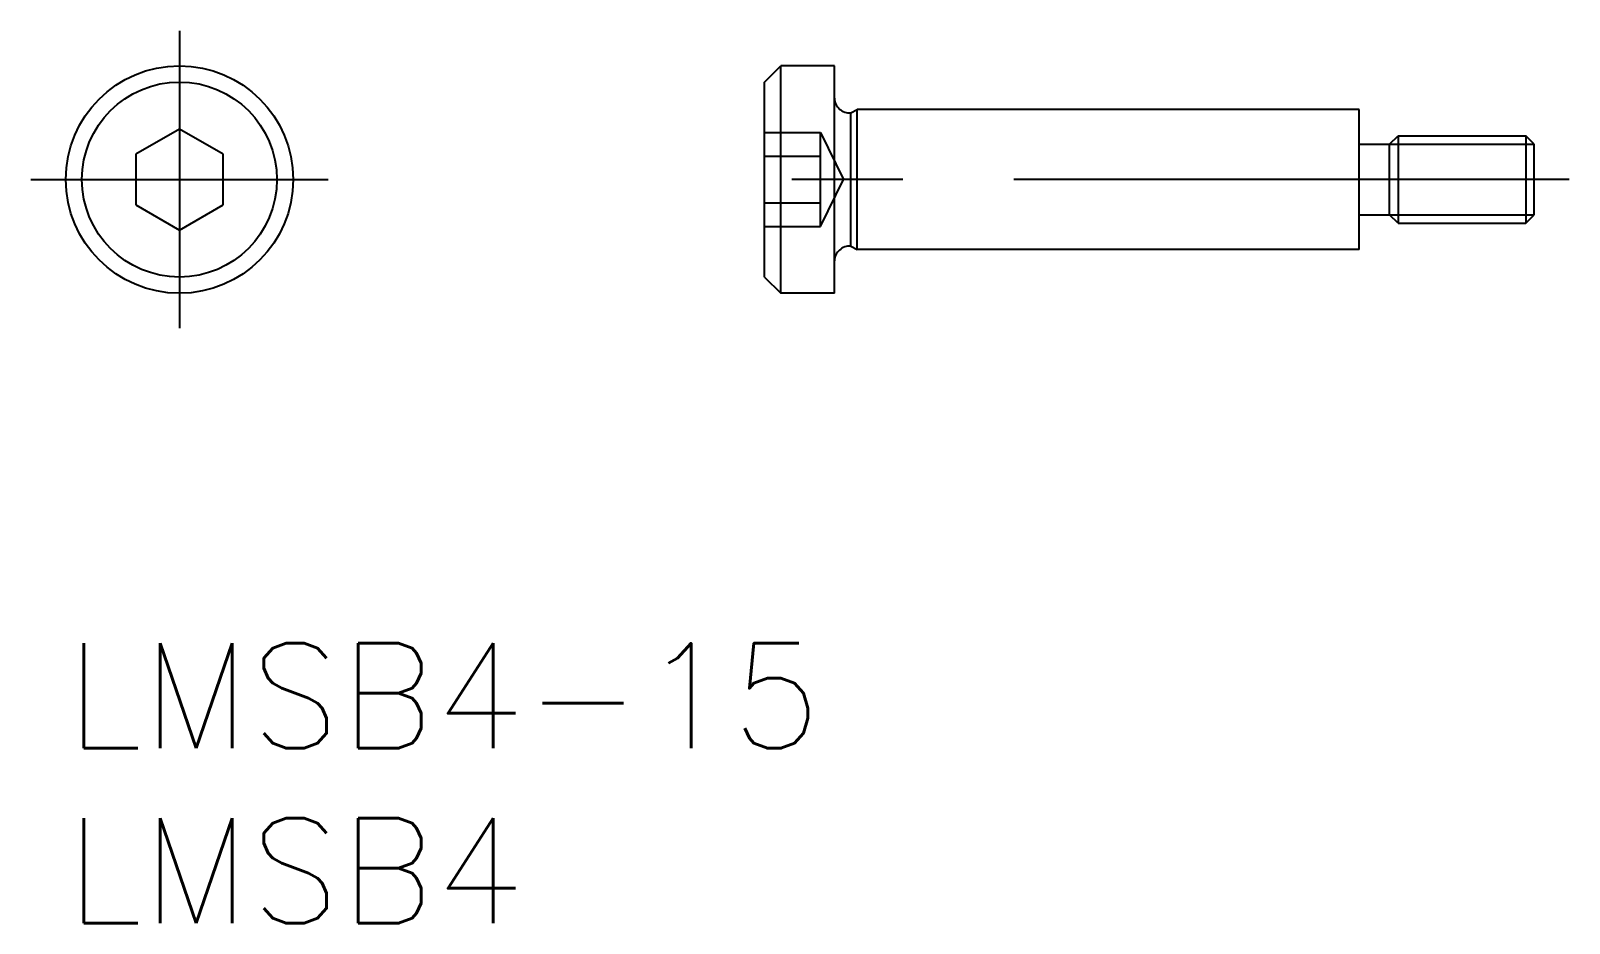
# Model space of a CAD drawing. Extents: x -1 to 43, y -8 to 17.5.
import ezdxf

# ---------------------------------------------------------------- set-up
doc = ezdxf.new("R2010")
doc.units = 0
doc.header["$LTSCALE"] = 0.5
doc.linetypes.add('CENTER', pattern=[50.8, 31.75, -6.35, 6.35, -6.35])
doc.linetypes.add('DASHED', pattern=[19.05, 12.7, -6.35])
for name, color, linetype in [('MSM_CENTER', 1, 'CENTER'), ('MSM_CONTINUOUS', 7, 'CONTINUOUS'), ('MSM_DASHED', 4, 'DASHED'), ('MSM_NARROW', 5, 'CONTINUOUS'), ('MSM_PART_NUMBER', 7, 'CONTINUOUS')]:
    doc.layers.add(name, color=color, linetype=linetype)
doc.styles.get("Standard").update_dxf_attribs({"font": 'txt.shx', "height": 3, "bigfont": 'bigfont.shx'})

# ---------------------------------------------------------------- blocks, each defined once
blk = doc.blocks.new('*U3')
at = {"layer": 'MSM_PART_NUMBER'}
blk.add_text('LMSB4-15', height=3, dxfattribs=at).set_placement((0, -3))
blk = doc.blocks.new('*U4')
at = {"layer": 'MSM_PART_NUMBER'}
blk.add_text('LMSB4', height=3, dxfattribs=at).set_placement((0, -8))

msp = doc.modelspace()

# ---------------------------------------------------------------- linework, layer by layer
at = {"layer": 'MSM_CENTER'}
for p, q in [((3.25, 17.5), (3.25, 9)), ((-1, 13.25), (7.5, 13.25)), ((42.974, 13.25), (18.974, 13.25))]:
    msp.add_line(p, q, dxfattribs=at)
at = {"layer": 'MSM_CONTINUOUS'}
for p, q in [((19.974, 16.036), (20.438, 16.5)), ((20.438, 10), (20.438, 16.5)), ((21.974, 16.5), (20.438, 16.5)), ((21.974, 10), (21.974, 16.5)), ((19.974, 10.464), (19.974, 16.036)), ((22.437, 15.154), (22.622, 15.25)), ((22.437, 11.346), (22.437, 15.154)), ((22.622, 11.25), (22.622, 15.25)), ((36.974, 15.25), (22.622, 15.25)), ((36.974, 11.25), (36.974, 15.25)), ((3.25, 14.693), (2, 13.972)), ((4.5, 13.972), (3.25, 14.693)), ((36.974, 14.257), (37.837, 14.257)), ((37.837, 14.257), (38.081, 14.5)), ((37.837, 12.244), (37.837, 14.257)), ((38.081, 14.5), (41.73, 14.5)), ((38.081, 14.5), (38.081, 12)), ((41.974, 14.257), (41.73, 14.5)), ((41.73, 14.5), (41.73, 12)), ((41.974, 12.244), (41.974, 14.257)), ((2, 13.972), (2, 12.528)), ((4.5, 12.528), (4.5, 13.972)), ((2, 12.528), (3.25, 11.807)), ((3.25, 11.807), (4.5, 12.528)), ((36.974, 12.244), (37.837, 12.244)), ((38.081, 12), (37.837, 12.244)), ((38.081, 12), (41.73, 12)), ((41.73, 12), (41.974, 12.244)), ((22.437, 11.346), (22.622, 11.25)), ((36.974, 11.25), (22.622, 11.25)), ((19.974, 10.464), (20.438, 10)), ((21.974, 10), (20.438, 10))]:
    msp.add_line(p, q, dxfattribs=at)
for radius in [3.25, 2.786]:
    msp.add_circle((3.25, 13.25), radius, dxfattribs=at)
for centre, start, end in [((22.41, 15.591), 182.6052, 273.4206), ((22.41, 10.909), 86.5794, 177.3948)]:
    msp.add_arc(centre, 0.439, start, end, dxfattribs=at)
at = {"layer": 'MSM_DASHED'}
for p, q in [((19.974, 14.59), (21.574, 14.59)), ((21.574, 11.91), (21.574, 14.59)), ((21.574, 14.59), (22.233, 13.25)), ((19.974, 13.92), (21.574, 13.92)), ((21.574, 11.91), (22.233, 13.25)), ((19.974, 12.58), (21.574, 12.58)), ((19.974, 11.91), (21.574, 11.91))]:
    msp.add_line(p, q, dxfattribs=at)
at = {"layer": 'MSM_NARROW'}
for p, q in [((37.837, 14.257), (41.974, 14.257)), ((37.837, 12.244), (41.974, 12.244))]:
    msp.add_line(p, q, dxfattribs=at)

# ---------------------------------------------------------------- block references
at = {"layer": 'MSM_CONTINUOUS'}
for name in ['*U3', '*U4']:
    msp.add_blockref(name, (0, 0), dxfattribs=at)

doc.saveas('drawing.dxf')
